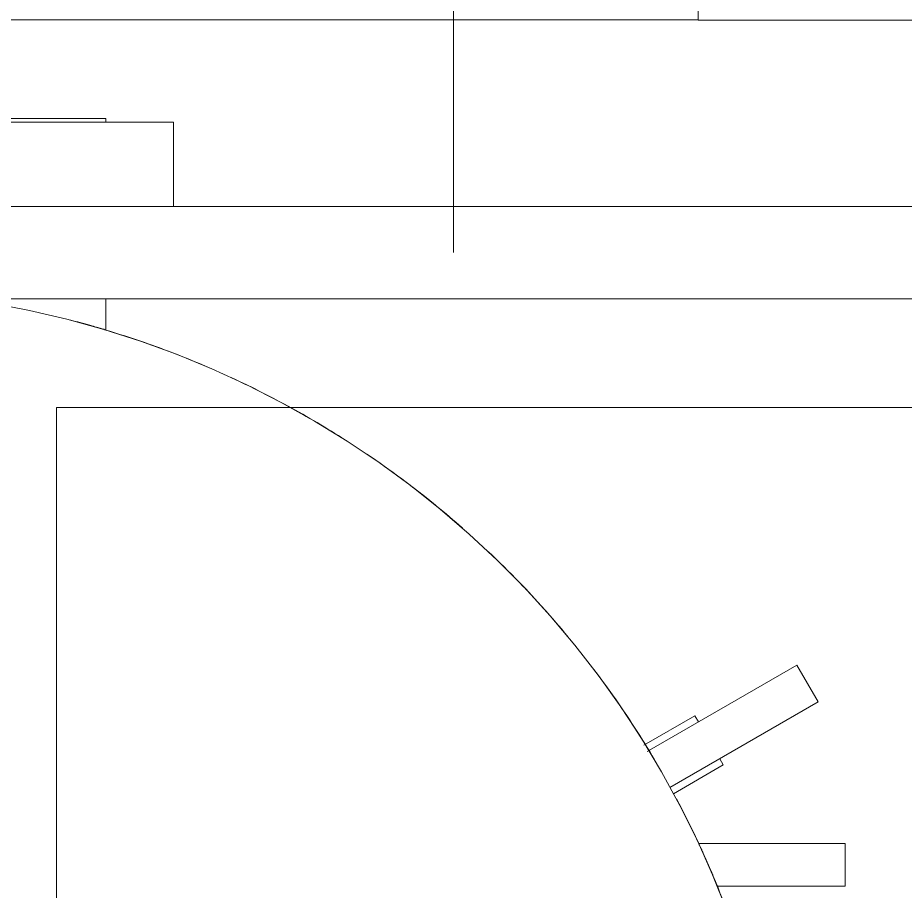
# Model space of a CAD drawing. Header units: inches. Extents: x -3299 to -2222, y -94 to 482.
# Drawn here: x -2385.55 to -2369.95, y 240.5 to 255.87 of the extents above; entities that cross this region are included whole.
import ezdxf

# ---------------------------------------------------------------- set-up
doc = ezdxf.new("R2010")
doc.units = ezdxf.units.IN
doc.header["$MEASUREMENT"] = 0
for name, color, linetype, lineweight in [('M-EQPM', 50, 'Continuous', 9), ('P-PIPE', 3, 'Continuous', 9), ('P-PIPE-IDEN', 2, 'Continuous', 9)]:
    doc.layers.add(name, color=color, linetype=linetype, lineweight=lineweight)

# ---------------------------------------------------------------- blocks, each defined once
blk = doc.blocks.new('REVIT-CONQUEST_1LIE - REVIT-CONQUEST_1LIE-V3-PLG_ ROOF LEVEL')
at = {"layer": 'M-EQPM'}
for p, q in [((-7.125, 17.875), (-7.125, 15.297)), ((-7.125, 17.875), (-6.75, 17.875)), ((-6.75, 17.875), (-6.375, 17.875)), ((-6.375, 15.624), (-6.375, 17.875)), ((-9.938, 17.212), (-9.613, 17.4)), ((-8.107, 14.792), (-9.613, 17.4)), ((-10.262, 17.025), (-9.938, 17.212)), ((-10.262, 17.025), (-8.743, 14.392)), ((-8.61, 15.669), (-8.504, 15.73)), ((-7.999, 14.855), (-8.504, 15.73)), ((-9.371, 15.23), (-9.263, 15.292)), ((-9.371, 15.23), (-8.852, 14.331)), ((-18.33, 6.062), (-19.812, 6.062)), ((-19.812, 2.75), (-19.812, 6.062)), ((-19.812, 4.875), (-19.875, 4.875)), ((-19.875, 2.75), (-19.875, 4.875)), ((-16.156, 4.875), (-16.705, 4.875))]:
    blk.add_line(p, q, dxfattribs=at)
at = {"layer": 'M-EQPM', "flags": 128}
blk.add_lwpolyline([(-5.945, 15.793), (-6.571, 15.543), (-7.188, 15.268), (-7.793, 14.968), (-8.385, 14.644), (-8.964, 14.297), (-9.528, 13.928), (-10.078, 13.535), (-10.611, 13.122), (-11.127, 12.687), (-11.626, 12.232), (-12.105, 11.757), (-12.566, 11.263), (-13.006, 10.752), (-13.426, 10.223), (-13.824, 9.678), (-14.2, 9.118), (-14.553, 8.542), (-14.883, 7.954), (-15.189, 7.352), (-15.471, 6.739), (-15.728, 6.115), (-15.96, 5.481), (-16.167, 4.838), (-16.347, 4.188), (-16.501, 3.531), (-16.629, 2.868)], dxfattribs=at)
at = {"layer": 'M-EQPM'}
for start, end in [(111.4563, 116.3558), (112.5348, 117.9388), (120.6239, 125.1533), (121.9179, 127.2552), (129.6622, 133.9618), (131.3753, 136.5697), (138.678, 142.7874), (140.7791, 145.8845), (147.6668, 151.6419), (150.1541, 155.1998), (156.6381, 160.5549), (159.5117, 164.5231), (164.2159, 165.3946)]:
    blk.add_arc((0, 0), 16.875, start, end, dxfattribs=at)
for points, knots in [([(-6.375, 15.624), (-6.375, 15.624), (-6.378, 15.623), (-6.389, 15.619), (-6.406, 15.612), (-6.428, 15.603), (-6.456, 15.591), (-6.502, 15.572), (-6.555, 15.55), (-6.61, 15.526), (-6.669, 15.501), (-6.717, 15.481), (-6.75, 15.466)], [0.5, 0.5, 0.5, 0.5, 0.5416667, 0.5833333, 0.625, 0.6666667, 0.7083333, 0.75, 0.8333333, 0.875, 0.9166667, 1, 1, 1, 1]), ([(-6.75, 15.466), (-6.784, 15.452), (-6.831, 15.43), (-6.89, 15.404), (-6.945, 15.38), (-6.998, 15.356), (-7.044, 15.335), (-7.071, 15.322), (-7.093, 15.312), (-7.111, 15.304), (-7.122, 15.298), (-7.125, 15.297), (-7.125, 15.297)], [0, 0, 0, 0, 0.0833333, 0.125, 0.1666667, 0.25, 0.2916667, 0.3333333, 0.375, 0.4166667, 0.4583333, 0.5, 0.5, 0.5, 0.5]), ([(-16.156, 4.875), (-16.156, 4.875), (-16.158, 4.867), (-16.176, 4.807), (-16.212, 4.685), (-16.257, 4.527), (-16.299, 4.374), (-16.33, 4.255)], [0.6684291, 0.6684291, 0.6684291, 0.6684291, 0.7, 0.8, 0.85, 0.9, 1, 1, 1, 1])]:
    blk.add_open_spline(points, degree=3, knots=knots, dxfattribs=at)
blk = doc.blocks.new('Elbow - Welded - Generic - Standard-V38-PLG_ ROOF LEVEL')
at = {"layer": 'P-PIPE'}
for p, q in [((-2373.588, 259.139), (-2373.588, 262.452)), ((-2373.588, 255.826), (-2373.588, 259.139))]:
    blk.add_line(p, q, dxfattribs=at)
at = {"layer": 'P-PIPE', "flags": 128}
for points in [[(-2367.604, 262.452), (-2367.608, 262.452), (-2367.623, 262.452), (-2367.647, 262.452), (-2367.68, 262.452), (-2367.723, 262.452), (-2367.775, 262.452), (-2367.837, 262.452), (-2367.907, 262.452), (-2367.987, 262.452), (-2368.076, 262.452), (-2368.174, 262.452), (-2368.28, 262.452), (-2368.395, 262.452), (-2368.518, 262.452), (-2368.649, 262.452), (-2368.788, 262.452), (-2368.935, 262.452), (-2369.089, 262.452), (-2369.25, 262.452), (-2369.419, 262.452), (-2369.594, 262.452), (-2369.775, 262.452), (-2369.963, 262.452), (-2370.156, 262.452), (-2370.355, 262.452), (-2370.559, 262.452), (-2370.767, 262.452), (-2370.981, 262.452), (-2371.198, 262.452), (-2371.419, 262.452), (-2371.644, 262.452), (-2371.872, 262.452), (-2372.103, 262.452), (-2372.336, 262.452), (-2372.571, 262.452), (-2372.807, 262.452), (-2373.045, 262.452), (-2373.284, 262.452), (-2373.523, 262.452), (-2373.588, 262.452)], [(-2373.588, 255.826), (-2373.349, 255.826), (-2373.11, 255.826), (-2372.872, 255.826), (-2372.635, 255.826), (-2372.399, 255.826), (-2372.165, 255.826), (-2371.934, 255.826), (-2371.705, 255.826), (-2371.48, 255.826), (-2371.258, 255.826), (-2371.039, 255.826), (-2370.825, 255.826), (-2370.614, 255.826), (-2370.409, 255.826), (-2370.209, 255.826), (-2370.014, 255.826), (-2369.825, 255.826), (-2369.642, 255.826), (-2369.465, 255.826), (-2369.295, 255.826), (-2369.132, 255.826), (-2368.976, 255.826), (-2368.827, 255.826), (-2368.686, 255.826), (-2368.552, 255.826), (-2368.427, 255.826), (-2368.31, 255.826), (-2368.202, 255.826), (-2368.102, 255.826), (-2368.01, 255.826), (-2367.928, 255.826), (-2367.855, 255.826), (-2367.791, 255.826), (-2367.736, 255.826), (-2367.691, 255.826), (-2367.655, 255.826), (-2367.628, 255.826), (-2367.611, 255.826), (-2367.604, 255.826), (-2367.604, 255.826)]]:
    blk.add_lwpolyline(points, dxfattribs=at)
at = {"layer": 'P-PIPE'}
for start, end in [(0, 60), (285, 0)]:
    blk.add_arc((-2367.604, 259.139), 3.313, start, end, dxfattribs=at)

msp = doc.modelspace()

# ---------------------------------------------------------------- linework, layer by layer
at = {"layer": 'P-PIPE'}
for p, q in [((-2420.615, 255.827), (-2373.588, 255.827)), ((-2360.649, 252.548), (-2418.687, 252.548)), ((-2418.687, 250.923), (-2360.649, 250.923))]:
    msp.add_line(p, q, dxfattribs=at)
at = {"layer": 'P-PIPE-IDEN'}
for p, q in [((-2377.888, 251.735), (-2377.884, 268.589)), ((-2384.87, 249.01), (-2301.358, 249.01)), ((-2384.87, 234.789), (-2384.87, 249.01))]:
    msp.add_line(p, q, dxfattribs=at)

# ---------------------------------------------------------------- block references
at = {"layer": 'M-EQPM', "rotation": 270.0000000000006}
msp.add_blockref('REVIT-CONQUEST_1LIE - REVIT-CONQUEST_1LIE-V3-PLG_ ROOF LEVEL', (-2388.875, 234.218), dxfattribs=at)
at = {"layer": 'P-PIPE'}
msp.add_blockref('Elbow - Welded - Generic - Standard-V38-PLG_ ROOF LEVEL', (0, 0), dxfattribs=at)

doc.saveas('drawing.dxf')
